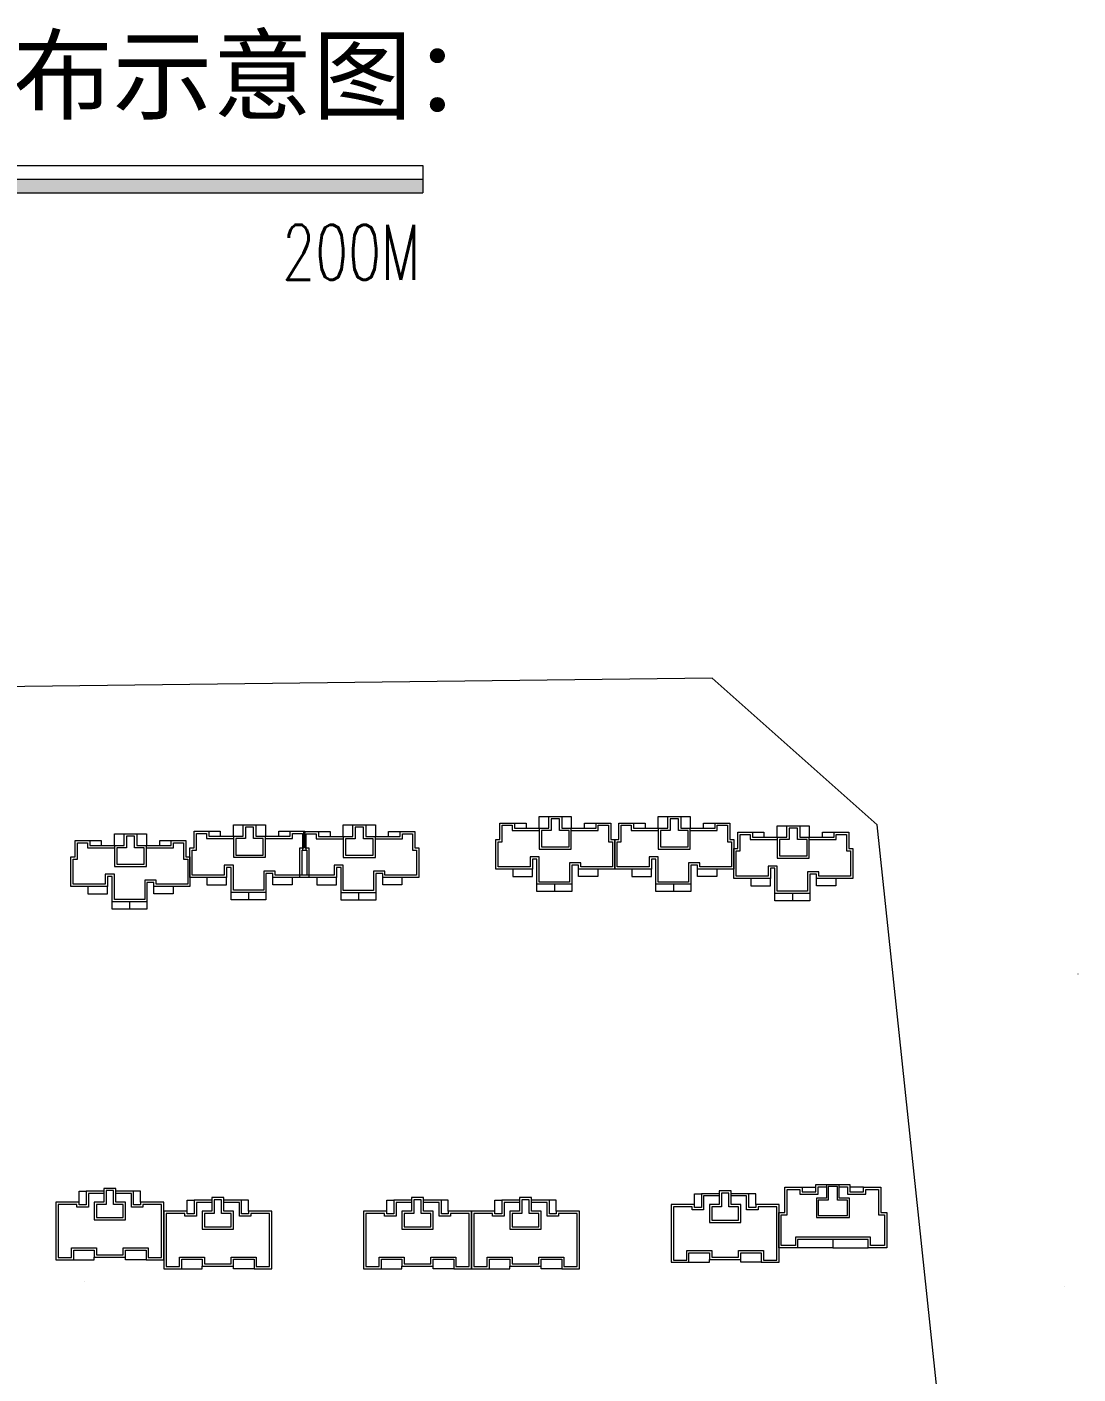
# Model space of a CAD drawing. Extents: x 121658 to 184658, y 9304 to 53801.
# Drawn here: x 127311 to 129608, y 18592 to 21536 of the extents above; entities that cross this region are included whole.
import ezdxf
from ezdxf.enums import TextEntityAlignment as Align

# ---------------------------------------------------------------- set-up
doc = ezdxf.new("R2010")
doc.units = 0
doc.header["$LTSCALE"] = 1000
doc.header["$MEASUREMENT"] = 0
for name, color, linetype, lineweight in [('140', 2, 'Continuous', 5), ('7-环境', 159, 'Continuous', 5), ('DingDianTu', 5, 'Continuous', 0), ('图框', 7, 'Continuous', 5)]:
    doc.layers.add(name, color=color, linetype=linetype, lineweight=lineweight)
doc.layers.add('PUB_TEXT', color=255, linetype='Continuous')
doc.styles.add('DIM_FONT', font='SIMPLEX.shx', dxfattribs={"width": 0.8})
doc.styles.add('GHHXMJ_DIM', font='SimSun.ttf')

# ---------------------------------------------------------------- blocks, each defined once
blk = doc.blocks.new('dafasfd')
at = {"layer": 'DingDianTu', "color": 7, "const_width": 100}
blk.add_lwpolyline([(36368038, 16363912), (36368954, 16361479), (36372042, 16362641), (36374261, 16356745), (36369114, 16354807), (36369537, 16353684), (36361113, 16350514), (36359352, 16355194), (36360288, 16355546), (36359830, 16356763), (36358894, 16356410), (36357556, 16359967)], close=True, dxfattribs=at)
for points in [[(36363546, 16362221), (36362876, 16363999), (36359039, 16362555), (36359708, 16360777)], [(36371734, 16355794), (36372686, 16353267), (36369878, 16352210), (36369350, 16353614)]]:
    blk.add_lwpolyline(points, dxfattribs=at)
at = {"layer": 'DingDianTu', "color": 7}
for points in [[(36369878, 16352210), (36361642, 16349110), (36361113, 16350514)], [(36368038, 16363912), (36371127, 16365074), (36372042, 16362641)]]:
    blk.add_lwpolyline(points, dxfattribs=at)
blk = doc.blocks.new('*E58')
at = {"layer": 'DingDianTu', "color": 252, "xscale": 0.001000002024510444, "yscale": 0.001000000163912773, "zscale": 0.001, "rotation": 339.3761177849276}
blk.add_blockref('dafasfd', (22613, -20413), dxfattribs=at)
blk = doc.blocks.new('*E51')
at = {"layer": 'DingDianTu', "color": 251, "xscale": 0.001000002024510444, "yscale": 0.001000000163912773, "zscale": 0.001, "rotation": 339.3761177849276}
blk.add_blockref('dafasfd', (22613, -20413), dxfattribs=at)
blk = doc.blocks.new('*E50')
at = {"layer": 'DingDianTu', "color": 7, "xscale": 0.001000002024510444, "yscale": 0.001000000163912773, "zscale": 0.001, "rotation": 339.3761177849276}
blk.add_blockref('dafasfd', (22613, -20413), dxfattribs=at)

msp = doc.modelspace()

# ---------------------------------------------------------------- hatches: boundary and pattern name
at = {"layer": '7-环境', "linetype": 'ByBlock'}
h = msp.add_hatch(dxfattribs=at)
h.set_pattern_fill('ANSI31', color=256, scale=1000, style=0)
h.set_pattern_definition([(45, (-78501, 92247.4), (-1122.532, 1122.532), [])])
h.paths.add_polyline_path([(126176.6, 21203.6), (126176.6, 21173.6), (126576.6, 21173.6), (126576.6, 21203.6)])
h.paths.add_polyline_path([(126976.6, 21203.6), (126976.6, 21233.6), (126576.6, 21233.6), (126576.6, 21203.6)])
h.paths.add_polyline_path([(126976.6, 21203.6), (126976.6, 21173.6), (128176.6, 21173.6), (128176.6, 21203.6)])
at = {"layer": '图框'}
h = msp.add_hatch(color=256, dxfattribs=at)
h.paths.add_polyline_path([(126576.6, 21173.6), (126576.6, 21203.6), (126176.6, 21203.6), (126176.6, 21173.6)])
h.paths.add_polyline_path([(126976.6, 21203.6), (126976.6, 21233.6), (126576.6, 21233.6), (126576.6, 21203.6)])
h.paths.add_polyline_path([(128176.6, 21173.6), (128176.6, 21203.6), (126976.6, 21203.6), (126976.6, 21173.6)])

# ---------------------------------------------------------------- linework, layer by layer
at = {"layer": '140', "color": 7}
for p, q in [((128809, 20112.7), (125014.8, 20066.9)), ((129169.4, 19792.4), (128809, 20112.7)), ((127762.7, 19767.5), (127762.7, 19792.5)), ((127762.7, 19792.5), (127783.7, 19792.5)), ((127783.7, 19767.5), (127783.7, 19792.5)), ((127783.7, 19792.5), (127811.7, 19792.5)), ((127806.7, 19787.5), (127788.7, 19787.5)), ((127788.7, 19787.5), (127788.7, 19762.5)), ((127806.7, 19762.5), (127806.7, 19787.5)), ((127811.7, 19792.5), (127811.7, 19767.5)), ((127811.7, 19792.5), (127832.7, 19792.5)), ((127832.7, 19792.5), (127832.7, 19767.5)), ((128002.7, 19767.2), (128002.7, 19792.2)), ((128002.7, 19792.2), (128023.7, 19792.2)), ((128023.7, 19767.2), (128023.7, 19792.2)), ((128023.7, 19792.2), (128051.7, 19792.2)), ((128046.7, 19787.2), (128028.7, 19787.2)), ((128028.7, 19787.2), (128028.7, 19762.2)), ((128046.7, 19762.2), (128046.7, 19787.2)), ((128051.7, 19792.2), (128051.7, 19767.2)), ((128051.7, 19792.2), (128072.7, 19792.2)), ((128072.7, 19792.2), (128072.7, 19767.2)), ((128344.9, 19796.5), (128376.9, 19796.5)), ((128344.9, 19760.5), (128344.9, 19796.5)), ((128349.9, 19755.5), (128349.9, 19791.5)), ((128349.9, 19791.5), (128371.9, 19791.5)), ((128371.9, 19791.5), (128371.9, 19780.5)), ((128376.9, 19796.5), (128376.9, 19785.5)), ((128376.9, 19796.5), (128401.9, 19796.5)), ((128376.9, 19785.5), (128451.9, 19785.5)), ((128401.9, 19796.5), (128401.9, 19785.5)), ((128430.9, 19785.5), (128430.9, 19810.5)), ((128430.9, 19810.5), (128451.9, 19810.5)), ((128430.9, 19785.5), (128430.9, 19739.5)), ((128451.9, 19785.5), (128451.9, 19810.5)), ((128451.9, 19810.5), (128479.9, 19810.5)), ((128474.9, 19805.5), (128456.9, 19805.5)), ((128456.9, 19805.5), (128456.9, 19780.5)), ((128474.9, 19780.5), (128474.9, 19805.5)), ((128479.9, 19810.5), (128479.9, 19785.5)), ((128479.9, 19810.5), (128500.9, 19810.5)), ((128479.9, 19785.5), (128554.9, 19785.5)), ((128500.9, 19810.5), (128500.9, 19785.5)), ((128500.9, 19739.5), (128500.9, 19785.5)), ((128529.9, 19785.5), (128529.9, 19796.5)), ((128529.9, 19796.5), (128554.9, 19796.5)), ((128554.9, 19785.5), (128554.9, 19796.5)), ((128554.9, 19796.5), (128586.9, 19796.5)), ((128559.9, 19780.5), (128559.9, 19791.5)), ((128559.9, 19791.5), (128581.9, 19791.5)), ((128581.9, 19791.5), (128581.9, 19755.5)), ((128586.9, 19796.5), (128586.9, 19760.5)), ((128604.9, 19796.5), (128636.9, 19796.5)), ((128604.9, 19760.5), (128604.9, 19796.5)), ((128609.9, 19755.5), (128609.9, 19791.5)), ((128609.9, 19791.5), (128631.9, 19791.5)), ((128631.9, 19791.5), (128631.9, 19780.5)), ((128636.9, 19796.5), (128636.9, 19785.5)), ((128636.9, 19796.5), (128661.9, 19796.5)), ((128636.9, 19785.5), (128711.9, 19785.5)), ((128661.9, 19796.5), (128661.9, 19785.5)), ((128690.9, 19785.5), (128690.9, 19810.5)), ((128690.9, 19810.5), (128711.9, 19810.5)), ((128690.9, 19785.5), (128690.9, 19739.5)), ((128711.9, 19785.5), (128711.9, 19810.5)), ((128711.9, 19810.5), (128739.9, 19810.5)), ((128734.9, 19805.5), (128716.9, 19805.5)), ((128716.9, 19805.5), (128716.9, 19780.5)), ((128734.9, 19780.5), (128734.9, 19805.5)), ((128739.9, 19810.5), (128739.9, 19785.5)), ((128739.9, 19810.5), (128760.9, 19810.5)), ((128739.9, 19785.5), (128814.9, 19785.5)), ((128760.9, 19810.5), (128760.9, 19785.5)), ((128760.9, 19739.5), (128760.9, 19785.5)), ((128789.9, 19785.5), (128789.9, 19796.5)), ((128789.9, 19796.5), (128814.9, 19796.5)), ((128814.9, 19785.5), (128814.9, 19796.5)), ((128814.9, 19796.5), (128846.9, 19796.5)), ((128819.9, 19780.5), (128819.9, 19791.5)), ((128819.9, 19791.5), (128841.9, 19791.5)), ((128841.9, 19791.5), (128841.9, 19755.5)), ((128846.9, 19796.5), (128846.9, 19760.5)), ((128950.9, 19765.5), (128950.9, 19790.5)), ((128950.9, 19790.5), (128971.9, 19790.5)), ((128971.9, 19765.5), (128971.9, 19790.5)), ((128971.9, 19790.5), (128999.9, 19790.5)), ((128994.9, 19785.5), (128976.9, 19785.5)), ((128976.9, 19785.5), (128976.9, 19760.5)), ((128994.9, 19760.5), (128994.9, 19785.5)), ((128999.9, 19790.5), (128999.9, 19765.5)), ((128999.9, 19790.5), (129020.9, 19790.5)), ((129020.9, 19790.5), (129020.9, 19765.5)), ((129577.9, 15938.1), (129169.4, 19792.4)), ((127416.7, 19758.5), (127448.7, 19758.5)), ((127416.7, 19722.5), (127416.7, 19758.5)), ((127421.7, 19717.5), (127421.7, 19753.5)), ((127421.7, 19753.5), (127443.7, 19753.5)), ((127443.7, 19753.5), (127443.7, 19742.5)), ((127448.7, 19758.5), (127448.7, 19747.5)), ((127448.7, 19758.5), (127473.7, 19758.5)), ((127473.7, 19758.5), (127473.7, 19747.5)), ((127502.7, 19747.5), (127502.7, 19772.5)), ((127502.7, 19772.5), (127523.7, 19772.5)), ((127523.7, 19747.5), (127523.7, 19772.5)), ((127523.7, 19772.5), (127551.7, 19772.5)), ((127546.7, 19767.5), (127528.7, 19767.5)), ((127528.7, 19767.5), (127528.7, 19742.5)), ((127546.7, 19742.5), (127546.7, 19767.5)), ((127551.7, 19772.5), (127551.7, 19747.5)), ((127551.7, 19772.5), (127572.7, 19772.5)), ((127572.7, 19772.5), (127572.7, 19747.5)), ((127601.7, 19747.5), (127601.7, 19758.5)), ((127601.7, 19758.5), (127626.7, 19758.5)), ((127626.7, 19747.5), (127626.7, 19758.5)), ((127626.7, 19758.5), (127658.7, 19758.5)), ((127631.7, 19742.5), (127631.7, 19753.5)), ((127631.7, 19753.5), (127653.7, 19753.5)), ((127653.7, 19753.5), (127653.7, 19717.5)), ((127658.7, 19758.5), (127658.7, 19722.5)), ((127676.7, 19778.5), (127708.7, 19778.5)), ((127676.7, 19742.5), (127676.7, 19778.5)), ((127681.7, 19737.5), (127681.7, 19773.5)), ((127681.7, 19773.5), (127703.7, 19773.5)), ((127703.7, 19773.5), (127703.7, 19762.5)), ((127703.7, 19762.5), (127762.7, 19762.5)), ((127708.7, 19778.5), (127708.7, 19767.5)), ((127708.7, 19778.5), (127733.7, 19778.5)), ((127708.7, 19767.5), (127783.7, 19767.5)), ((127733.7, 19778.5), (127733.7, 19767.5)), ((127762.7, 19767.5), (127762.7, 19721.5)), ((127767.7, 19762.5), (127767.7, 19726.5)), ((127788.7, 19762.5), (127767.7, 19762.5)), ((127827.7, 19762.5), (127806.7, 19762.5)), ((127811.7, 19767.5), (127886.7, 19767.5)), ((127827.7, 19726.5), (127827.7, 19762.5)), ((127832.7, 19721.5), (127832.7, 19767.5)), ((127832.7, 19762.5), (127891.7, 19762.5)), ((127861.7, 19767.5), (127861.7, 19778.5)), ((127861.7, 19778.5), (127886.7, 19778.5)), ((127886.7, 19767.5), (127886.7, 19778.5)), ((127886.7, 19778.5), (127918.7, 19778.5)), ((127891.7, 19762.5), (127891.7, 19773.5)), ((127891.7, 19773.5), (127913.7, 19773.5)), ((127913.7, 19773.5), (127913.7, 19737.5)), ((127916.7, 19778.2), (127948.7, 19778.2)), ((127916.7, 19742.2), (127916.7, 19778.2)), ((127918.7, 19778.5), (127918.7, 19742.5)), ((127921.7, 19737.2), (127921.7, 19773.2)), ((127921.7, 19773.2), (127943.7, 19773.2)), ((127943.7, 19773.2), (127943.7, 19762.2)), ((127943.7, 19762.2), (128002.7, 19762.2)), ((127948.7, 19778.2), (127948.7, 19767.2)), ((127948.7, 19778.2), (127973.7, 19778.2)), ((127948.7, 19767.2), (128023.7, 19767.2)), ((127973.7, 19778.2), (127973.7, 19767.2)), ((128002.7, 19767.2), (128002.7, 19721.2)), ((128007.7, 19762.2), (128007.7, 19726.2)), ((128028.7, 19762.2), (128007.7, 19762.2)), ((128067.7, 19762.2), (128046.7, 19762.2)), ((128051.7, 19767.2), (128126.7, 19767.2)), ((128067.7, 19726.2), (128067.7, 19762.2)), ((128072.7, 19721.2), (128072.7, 19767.2)), ((128072.7, 19762.2), (128131.7, 19762.2)), ((128101.7, 19767.2), (128101.7, 19778.2)), ((128101.7, 19778.2), (128126.7, 19778.2)), ((128126.7, 19767.2), (128126.7, 19778.2)), ((128126.7, 19778.2), (128158.7, 19778.2)), ((128131.7, 19762.2), (128131.7, 19773.2)), ((128131.7, 19773.2), (128153.7, 19773.2)), ((128153.7, 19773.2), (128153.7, 19737.2)), ((128158.7, 19778.2), (128158.7, 19742.2)), ((128335.9, 19695.5), (128335.9, 19760.5)), ((128335.9, 19760.5), (128344.9, 19760.5)), ((128340.9, 19700.5), (128340.9, 19755.5)), ((128340.9, 19755.5), (128349.9, 19755.5)), ((128371.9, 19780.5), (128430.9, 19780.5)), ((128435.9, 19780.5), (128435.9, 19744.5)), ((128456.9, 19780.5), (128435.9, 19780.5)), ((128495.9, 19780.5), (128474.9, 19780.5)), ((128495.9, 19744.5), (128495.9, 19780.5)), ((128500.9, 19780.5), (128559.9, 19780.5)), ((128581.9, 19755.5), (128590.9, 19755.5)), ((128586.9, 19760.5), (128595.9, 19760.5)), ((128590.9, 19755.5), (128590.9, 19700.5)), ((128595.9, 19695.5), (128595.9, 19760.5)), ((128595.9, 19760.5), (128604.9, 19760.5)), ((128595.9, 19760.5), (128595.9, 19695.5)), ((128600.9, 19700.5), (128600.9, 19755.5)), ((128600.9, 19755.5), (128609.9, 19755.5)), ((128631.9, 19780.5), (128690.9, 19780.5)), ((128695.9, 19780.5), (128695.9, 19744.5)), ((128716.9, 19780.5), (128695.9, 19780.5)), ((128755.9, 19780.5), (128734.9, 19780.5)), ((128755.9, 19744.5), (128755.9, 19780.5)), ((128760.9, 19780.5), (128819.9, 19780.5)), ((128841.9, 19755.5), (128850.9, 19755.5)), ((128846.9, 19760.5), (128855.9, 19760.5)), ((128850.9, 19755.5), (128850.9, 19700.5)), ((128855.9, 19760.5), (128855.9, 19695.5)), ((128864.9, 19776.5), (128896.9, 19776.5)), ((128864.9, 19740.5), (128864.9, 19776.5)), ((128869.9, 19735.5), (128869.9, 19771.5)), ((128869.9, 19771.5), (128891.9, 19771.5)), ((128891.9, 19771.5), (128891.9, 19760.5)), ((128891.9, 19760.5), (128950.9, 19760.5)), ((128896.9, 19776.5), (128896.9, 19765.5)), ((128896.9, 19776.5), (128921.9, 19776.5)), ((128896.9, 19765.5), (128971.9, 19765.5)), ((128921.9, 19776.5), (128921.9, 19765.5)), ((128950.9, 19765.5), (128950.9, 19719.5)), ((128955.9, 19760.5), (128955.9, 19724.5)), ((128976.9, 19760.5), (128955.9, 19760.5)), ((129015.9, 19760.5), (128994.9, 19760.5)), ((128999.9, 19765.5), (129074.9, 19765.5)), ((129015.9, 19724.5), (129015.9, 19760.5)), ((129020.9, 19719.5), (129020.9, 19765.5)), ((129020.9, 19760.5), (129079.9, 19760.5)), ((129049.9, 19765.5), (129049.9, 19776.5)), ((129049.9, 19776.5), (129074.9, 19776.5)), ((129074.9, 19765.5), (129074.9, 19776.5)), ((129074.9, 19776.5), (129106.9, 19776.5)), ((129079.9, 19760.5), (129079.9, 19771.5)), ((129079.9, 19771.5), (129101.9, 19771.5)), ((129101.9, 19771.5), (129101.9, 19735.5)), ((129106.9, 19776.5), (129106.9, 19740.5)), ((127443.7, 19742.5), (127502.7, 19742.5)), ((127448.7, 19747.5), (127523.7, 19747.5)), ((127502.7, 19747.5), (127502.7, 19701.5)), ((127507.7, 19742.5), (127507.7, 19706.5)), ((127528.7, 19742.5), (127507.7, 19742.5)), ((127567.7, 19742.5), (127546.7, 19742.5)), ((127551.7, 19747.5), (127626.7, 19747.5)), ((127567.7, 19706.5), (127567.7, 19742.5)), ((127572.7, 19701.5), (127572.7, 19747.5)), ((127572.7, 19742.5), (127631.7, 19742.5)), ((127667.7, 19677.5), (127667.7, 19742.5)), ((127667.7, 19742.5), (127676.7, 19742.5)), ((127672.7, 19682.5), (127672.7, 19737.5)), ((127672.7, 19737.5), (127681.7, 19737.5)), ((127767.7, 19726.5), (127827.7, 19726.5)), ((127907.7, 19677.2), (127907.7, 19742.2)), ((127907.7, 19742.2), (127916.7, 19742.2)), ((127912.7, 19682.2), (127912.7, 19737.2)), ((127912.7, 19737.2), (127921.7, 19737.2)), ((127913.7, 19737.5), (127922.7, 19737.5)), ((127918.7, 19742.5), (127927.7, 19742.5)), ((127922.7, 19737.5), (127922.7, 19682.5)), ((127927.7, 19742.5), (127927.7, 19677.5)), ((128007.7, 19726.2), (128067.7, 19726.2)), ((128153.7, 19737.2), (128162.7, 19737.2)), ((128158.7, 19742.2), (128167.7, 19742.2)), ((128162.7, 19737.2), (128162.7, 19682.2)), ((128167.7, 19742.2), (128167.7, 19677.2)), ((128430.9, 19739.5), (128500.9, 19739.5)), ((128435.9, 19744.5), (128495.9, 19744.5)), ((128690.9, 19739.5), (128760.9, 19739.5)), ((128695.9, 19744.5), (128755.9, 19744.5)), ((128855.9, 19675.5), (128855.9, 19740.5)), ((128855.9, 19740.5), (128864.9, 19740.5)), ((128860.9, 19680.5), (128860.9, 19735.5)), ((128860.9, 19735.5), (128869.9, 19735.5)), ((128955.9, 19724.5), (129015.9, 19724.5)), ((129101.9, 19735.5), (129110.9, 19735.5)), ((129106.9, 19740.5), (129115.9, 19740.5)), ((129110.9, 19735.5), (129110.9, 19680.5)), ((129115.9, 19740.5), (129115.9, 19675.5)), ((127407.7, 19657.5), (127407.7, 19722.5)), ((127407.7, 19722.5), (127416.7, 19722.5)), ((127412.7, 19662.5), (127412.7, 19717.5)), ((127412.7, 19717.5), (127421.7, 19717.5)), ((127502.7, 19701.5), (127572.7, 19701.5)), ((127507.7, 19706.5), (127567.7, 19706.5)), ((127653.7, 19717.5), (127662.7, 19717.5)), ((127658.7, 19722.5), (127667.7, 19722.5)), ((127662.7, 19717.5), (127662.7, 19662.5)), ((127667.7, 19722.5), (127667.7, 19657.5)), ((127762.7, 19704.5), (127742.7, 19704.5)), ((127742.7, 19704.5), (127742.7, 19682.5)), ((127757.7, 19699.5), (127747.7, 19699.5)), ((127747.7, 19699.5), (127747.7, 19677.5)), ((127757.7, 19644.5), (127757.7, 19699.5)), ((127762.7, 19721.5), (127832.7, 19721.5)), ((127762.7, 19649.5), (127762.7, 19704.5)), ((128002.7, 19704.2), (127982.7, 19704.2)), ((127982.7, 19704.2), (127982.7, 19682.2)), ((127997.7, 19699.2), (127987.7, 19699.2)), ((127987.7, 19699.2), (127987.7, 19677.2)), ((127997.7, 19644.2), (127997.7, 19699.2)), ((128002.7, 19721.2), (128072.7, 19721.2)), ((128002.7, 19649.2), (128002.7, 19704.2)), ((128415.9, 19695.5), (128335.9, 19695.5)), ((128410.9, 19700.5), (128340.9, 19700.5)), ((128372.9, 19695.5), (128372.9, 19679.5)), ((128430.9, 19722.5), (128410.9, 19722.5)), ((128410.9, 19722.5), (128410.9, 19700.5)), ((128425.9, 19717.5), (128415.9, 19717.5)), ((128415.9, 19717.5), (128415.9, 19695.5)), ((128415.9, 19679.5), (128415.9, 19695.5)), ((128425.9, 19662.5), (128425.9, 19717.5)), ((128430.9, 19667.5), (128430.9, 19722.5)), ((128521.9, 19709.5), (128496.9, 19709.5)), ((128496.9, 19709.5), (128496.9, 19667.5)), ((128516.9, 19704.5), (128501.9, 19704.5)), ((128501.9, 19704.5), (128501.9, 19662.5)), ((128516.9, 19695.5), (128516.9, 19704.5)), ((128595.9, 19695.5), (128516.9, 19695.5)), ((128516.9, 19679.5), (128516.9, 19695.5)), ((128521.9, 19700.5), (128521.9, 19709.5)), ((128590.9, 19700.5), (128521.9, 19700.5)), ((128558.9, 19695.5), (128558.9, 19679.5)), ((128675.9, 19695.5), (128595.9, 19695.5)), ((128670.9, 19700.5), (128600.9, 19700.5)), ((128632.9, 19695.5), (128632.9, 19679.5)), ((128690.9, 19722.5), (128670.9, 19722.5)), ((128670.9, 19722.5), (128670.9, 19700.5)), ((128685.9, 19717.5), (128675.9, 19717.5)), ((128675.9, 19717.5), (128675.9, 19695.5)), ((128675.9, 19679.5), (128675.9, 19695.5)), ((128685.9, 19662.5), (128685.9, 19717.5)), ((128690.9, 19667.5), (128690.9, 19722.5)), ((128781.9, 19709.5), (128756.9, 19709.5)), ((128756.9, 19709.5), (128756.9, 19667.5)), ((128776.9, 19704.5), (128761.9, 19704.5)), ((128761.9, 19704.5), (128761.9, 19662.5)), ((128776.9, 19695.5), (128776.9, 19704.5)), ((128855.9, 19695.5), (128776.9, 19695.5)), ((128776.9, 19679.5), (128776.9, 19695.5)), ((128781.9, 19700.5), (128781.9, 19709.5)), ((128850.9, 19700.5), (128781.9, 19700.5)), ((128818.9, 19695.5), (128818.9, 19679.5)), ((128950.9, 19702.5), (128930.9, 19702.5)), ((128930.9, 19702.5), (128930.9, 19680.5)), ((128945.9, 19697.5), (128935.9, 19697.5)), ((128935.9, 19697.5), (128935.9, 19675.5)), ((128945.9, 19642.5), (128945.9, 19697.5)), ((128950.9, 19719.5), (129020.9, 19719.5)), ((128950.9, 19647.5), (128950.9, 19702.5)), ((127502.7, 19684.5), (127482.7, 19684.5)), ((127482.7, 19684.5), (127482.7, 19662.5)), ((127497.7, 19679.5), (127487.7, 19679.5)), ((127487.7, 19679.5), (127487.7, 19657.5)), ((127497.7, 19624.5), (127497.7, 19679.5)), ((127502.7, 19629.5), (127502.7, 19684.5)), ((127593.7, 19671.5), (127568.7, 19671.5)), ((127568.7, 19671.5), (127568.7, 19629.5)), ((127588.7, 19666.5), (127573.7, 19666.5)), ((127573.7, 19666.5), (127573.7, 19624.5)), ((127588.7, 19657.5), (127588.7, 19666.5)), ((127593.7, 19662.5), (127593.7, 19671.5)), ((127747.7, 19677.5), (127667.7, 19677.5)), ((127742.7, 19682.5), (127672.7, 19682.5)), ((127704.7, 19677.5), (127704.7, 19661.5)), ((127747.7, 19661.5), (127747.7, 19677.5)), ((127853.7, 19691.5), (127828.7, 19691.5)), ((127828.7, 19691.5), (127828.7, 19649.5)), ((127848.7, 19686.5), (127833.7, 19686.5)), ((127833.7, 19686.5), (127833.7, 19644.5)), ((127848.7, 19677.5), (127848.7, 19686.5)), ((127927.7, 19677.5), (127848.7, 19677.5)), ((127848.7, 19661.5), (127848.7, 19677.5)), ((127853.7, 19682.5), (127853.7, 19691.5)), ((127922.7, 19682.5), (127853.7, 19682.5)), ((127890.7, 19677.5), (127890.7, 19661.5)), ((127987.7, 19677.2), (127907.7, 19677.2)), ((127982.7, 19682.2), (127912.7, 19682.2)), ((127944.7, 19677.2), (127944.7, 19661.2)), ((127987.7, 19661.2), (127987.7, 19677.2)), ((128093.7, 19691.2), (128068.7, 19691.2)), ((128068.7, 19691.2), (128068.7, 19649.2)), ((128088.7, 19686.2), (128073.7, 19686.2)), ((128073.7, 19686.2), (128073.7, 19644.2)), ((128088.7, 19677.2), (128088.7, 19686.2)), ((128167.7, 19677.2), (128088.7, 19677.2)), ((128088.7, 19661.2), (128088.7, 19677.2)), ((128093.7, 19682.2), (128093.7, 19691.2)), ((128162.7, 19682.2), (128093.7, 19682.2)), ((128130.7, 19677.2), (128130.7, 19661.2)), ((128372.9, 19679.5), (128415.9, 19679.5)), ((128496.9, 19667.5), (128430.9, 19667.5)), ((128558.9, 19679.5), (128516.9, 19679.5)), ((128632.9, 19679.5), (128675.9, 19679.5)), ((128756.9, 19667.5), (128690.9, 19667.5)), ((128818.9, 19679.5), (128776.9, 19679.5)), ((128935.9, 19675.5), (128855.9, 19675.5)), ((128930.9, 19680.5), (128860.9, 19680.5)), ((128892.9, 19675.5), (128892.9, 19659.5)), ((128935.9, 19659.5), (128935.9, 19675.5)), ((129041.9, 19689.5), (129016.9, 19689.5)), ((129016.9, 19689.5), (129016.9, 19647.5)), ((129036.9, 19684.5), (129021.9, 19684.5)), ((129021.9, 19684.5), (129021.9, 19642.5)), ((129036.9, 19675.5), (129036.9, 19684.5)), ((129115.9, 19675.5), (129036.9, 19675.5)), ((129036.9, 19659.5), (129036.9, 19675.5)), ((129041.9, 19680.5), (129041.9, 19689.5)), ((129110.9, 19680.5), (129041.9, 19680.5)), ((129078.9, 19675.5), (129078.9, 19659.5)), ((127487.7, 19657.5), (127407.7, 19657.5)), ((127482.7, 19662.5), (127412.7, 19662.5)), ((127444.7, 19657.5), (127444.7, 19641.5)), ((127444.7, 19641.5), (127487.7, 19641.5)), ((127487.7, 19641.5), (127487.7, 19657.5)), ((127667.7, 19657.5), (127588.7, 19657.5)), ((127588.7, 19641.5), (127588.7, 19657.5)), ((127630.7, 19641.5), (127588.7, 19641.5)), ((127662.7, 19662.5), (127593.7, 19662.5)), ((127630.7, 19657.5), (127630.7, 19641.5)), ((127704.7, 19661.5), (127747.7, 19661.5)), ((127833.7, 19644.5), (127757.7, 19644.5)), ((127757.7, 19628.5), (127757.7, 19644.5)), ((127828.7, 19649.5), (127762.7, 19649.5)), ((127795.7, 19644.5), (127795.7, 19628.5)), ((127833.7, 19644.5), (127833.7, 19628.5)), ((127890.7, 19661.5), (127848.7, 19661.5)), ((127944.7, 19661.2), (127987.7, 19661.2)), ((128073.7, 19644.2), (127997.7, 19644.2)), ((127997.7, 19628.2), (127997.7, 19644.2)), ((128068.7, 19649.2), (128002.7, 19649.2)), ((128035.7, 19644.2), (128035.7, 19628.2)), ((128073.7, 19644.2), (128073.7, 19628.1)), ((128130.7, 19661.2), (128088.7, 19661.2)), ((128501.9, 19662.5), (128425.9, 19662.5)), ((128425.9, 19646.5), (128425.9, 19662.5)), ((128501.9, 19646.5), (128425.9, 19646.5)), ((128463.9, 19662.5), (128463.9, 19646.5)), ((128501.9, 19662.5), (128501.9, 19646.5)), ((128761.9, 19662.5), (128685.9, 19662.5)), ((128685.9, 19646.5), (128685.9, 19662.5)), ((128761.9, 19646.5), (128685.9, 19646.5)), ((128723.9, 19662.5), (128723.9, 19646.5)), ((128761.9, 19662.5), (128761.9, 19646.5)), ((128892.9, 19659.5), (128935.9, 19659.5)), ((129021.9, 19642.5), (128945.9, 19642.5)), ((128945.9, 19626.5), (128945.9, 19642.5)), ((129016.9, 19647.5), (128950.9, 19647.5)), ((128983.9, 19642.5), (128983.9, 19626.5)), ((129021.9, 19642.5), (129021.9, 19626.5)), ((129078.9, 19659.5), (129036.9, 19659.5)), ((127573.7, 19624.5), (127497.7, 19624.5)), ((127497.7, 19608.5), (127497.7, 19624.5)), ((127573.7, 19608.5), (127497.7, 19608.5)), ((127568.7, 19629.5), (127502.7, 19629.5)), ((127535.7, 19624.5), (127535.7, 19608.5)), ((127573.7, 19624.5), (127573.7, 19608.5)), ((127833.7, 19628.5), (127757.7, 19628.5)), ((128073.7, 19628.1), (127997.7, 19628.2)), ((129021.9, 19626.5), (128945.9, 19626.5)), ((127425.6, 18968.1), (127425.6, 18992.1)), ((127425.6, 18992.1), (127440.6, 18992.1)), ((127479.6, 18992.1), (127440.6, 18992.1)), ((127440.6, 18992.1), (127440.6, 18962.1)), ((127505.6, 18998.1), (127479.6, 18998.1)), ((127479.6, 18998.1), (127479.6, 18992.1)), ((127479.6, 18992.1), (127479.6, 18968.1)), ((127500.6, 18993.1), (127484.6, 18993.1)), ((127484.6, 18993.1), (127484.6, 18992.1)), ((127484.6, 18992.1), (127484.6, 18963.1)), ((127500.6, 18963.1), (127500.6, 18993.1)), ((127505.6, 18992.1), (127505.6, 18998.1)), ((127505.6, 18968.1), (127505.6, 18998.1)), ((127544.6, 18992.1), (127505.6, 18992.1)), ((127544.6, 18962.1), (127544.6, 18992.1)), ((127559.6, 18992.1), (127544.6, 18992.1)), ((127559.6, 18968.1), (127559.6, 18992.1)), ((128850, 18992.5), (128824, 18992.5)), ((128824, 18992.5), (128824, 18986.5)), ((128850, 18986.5), (128850, 18992.5)), ((128850, 18962.5), (128850, 18992.5)), ((128967.4, 18945.5), (128967.4, 19000.5)), ((128967.4, 19000.5), (129005.4, 19000.5)), ((128972.4, 18940.5), (128972.4, 18995.5)), ((128972.4, 18995.5), (129000.4, 18995.5)), ((129000.4, 18995.5), (129000.4, 18985.5)), ((129003.4, 19000.5), (129005.4, 19000.5)), ((129005.4, 19000.5), (129005.4, 18990.5)), ((129005.4, 19000.5), (129035.4, 19000.5)), ((129005.4, 18990.5), (129035.4, 18990.5)), ((129035.4, 18990.5), (129035.4, 19006.5)), ((129035.4, 19006.5), (129109.4, 19006.5)), ((129040.4, 18985.5), (129040.4, 19001.5)), ((129040.4, 19001.5), (129058.4, 19001.5)), ((129058.4, 19006.5), (129058.4, 18976.5)), ((129062.4, 19002.5), (129062.4, 18972.5)), ((129082.4, 19002.5), (129062.4, 19002.5)), ((129082.4, 18972.5), (129082.4, 19002.5)), ((129086.4, 18976.5), (129086.4, 19006.5)), ((129086.4, 19001.5), (129104.4, 19001.5)), ((129104.4, 19001.5), (129104.4, 18985.5)), ((129109.4, 19006.5), (129109.4, 18990.5)), ((129139.4, 19000.5), (129109.4, 19000.5)), ((129109.4, 18990.5), (129139.4, 18990.5)), ((129139.4, 18990.5), (129139.4, 19000.5)), ((129139.4, 19000.5), (129177.4, 19000.5)), ((129144.4, 18985.5), (129144.4, 18995.5)), ((129144.4, 18995.5), (129172.4, 18995.5)), ((129172.4, 18995.5), (129172.4, 18940.5)), ((129177.4, 19000.5), (129177.4, 18945.5)), ((127407.6, 18968.1), (127374.6, 18968.1)), ((127374.6, 18968.1), (127374.6, 18842.1)), ((127407.6, 18963.1), (127379.6, 18963.1)), ((127379.6, 18963.1), (127379.6, 18847.1)), ((127425.6, 18968.1), (127407.6, 18968.1)), ((127420.6, 18963.1), (127407.6, 18963.1)), ((127420.6, 18957.1), (127420.6, 18963.1)), ((127425.6, 18962.1), (127425.6, 18968.1)), ((127440.6, 18962.1), (127425.6, 18962.1)), ((127479.6, 18987.1), (127445.6, 18987.1)), ((127445.6, 18987.1), (127445.6, 18957.1)), ((127479.6, 18968.1), (127458.6, 18968.1)), ((127458.6, 18968.1), (127458.6, 18929.1)), ((127484.6, 18963.1), (127463.6, 18963.1)), ((127463.6, 18963.1), (127463.6, 18934.1)), ((127521.6, 18963.1), (127500.6, 18963.1)), ((127539.6, 18987.1), (127505.6, 18987.1)), ((127526.6, 18968.1), (127505.6, 18968.1)), ((127521.6, 18934.1), (127521.6, 18963.1)), ((127526.6, 18929.1), (127526.6, 18968.1)), ((127539.6, 18957.1), (127539.6, 18987.1)), ((127559.6, 18962.1), (127544.6, 18962.1)), ((127577.6, 18968.1), (127559.6, 18968.1)), ((127559.6, 18968.1), (127559.6, 18962.1)), ((127577.6, 18963.1), (127564.6, 18963.1)), ((127564.6, 18963.1), (127564.6, 18957.1)), ((127610.6, 18968.1), (127577.6, 18968.1)), ((127605.6, 18963.1), (127577.6, 18963.1)), ((127605.6, 18847.1), (127605.6, 18963.1)), ((127610.6, 18842.1), (127610.6, 18968.1)), ((127661.6, 18948.1), (127661.6, 18972.1)), ((127661.6, 18972.1), (127676.6, 18972.1)), ((127715.6, 18972.1), (127676.6, 18972.1)), ((127676.6, 18972.1), (127676.6, 18942.1)), ((127715.6, 18967.1), (127681.6, 18967.1)), ((127681.6, 18967.1), (127681.6, 18937.1)), ((127741.6, 18978.1), (127715.6, 18978.1)), ((127715.6, 18978.1), (127715.6, 18972.1)), ((127715.6, 18972.1), (127715.6, 18948.1)), ((127736.6, 18973.1), (127720.6, 18973.1)), ((127720.6, 18973.1), (127720.6, 18972.1)), ((127720.6, 18972.1), (127720.6, 18943.1)), ((127736.6, 18943.1), (127736.6, 18973.1)), ((127741.6, 18972.1), (127741.6, 18978.1)), ((127741.6, 18948.1), (127741.6, 18978.1)), ((127780.6, 18972.1), (127741.6, 18972.1)), ((127775.6, 18967.1), (127741.6, 18967.1)), ((127775.6, 18937.1), (127775.6, 18967.1)), ((127780.6, 18942.1), (127780.6, 18972.1)), ((127795.6, 18972.1), (127780.6, 18972.1)), ((127795.6, 18948.1), (127795.6, 18972.1)), ((128097.9, 18948.1), (128097.9, 18972.1)), ((128097.9, 18972.1), (128112.9, 18972.1)), ((128151.9, 18972.1), (128112.9, 18972.1)), ((128112.9, 18972.1), (128112.9, 18942.1)), ((128151.9, 18967.1), (128117.9, 18967.1)), ((128117.9, 18967.1), (128117.9, 18937.1)), ((128177.9, 18978.1), (128151.9, 18978.1)), ((128151.9, 18978.1), (128151.9, 18972.1)), ((128151.9, 18972.1), (128151.9, 18948.1)), ((128172.9, 18973.1), (128156.9, 18973.1)), ((128156.9, 18973.1), (128156.9, 18972.1)), ((128156.9, 18972.1), (128156.9, 18943.1)), ((128172.9, 18943.1), (128172.9, 18973.1)), ((128177.9, 18972.1), (128177.9, 18978.1)), ((128177.9, 18948.1), (128177.9, 18978.1)), ((128216.9, 18972.1), (128177.9, 18972.1)), ((128211.9, 18967.1), (128177.9, 18967.1)), ((128211.9, 18937.1), (128211.9, 18967.1)), ((128216.9, 18942.1), (128216.9, 18972.1)), ((128231.9, 18972.1), (128216.9, 18972.1)), ((128231.9, 18948.1), (128231.9, 18972.1)), ((128333.9, 18948.1), (128333.9, 18972.1)), ((128333.9, 18972.1), (128348.9, 18972.1)), ((128387.9, 18972.1), (128348.9, 18972.1)), ((128348.9, 18972.1), (128348.9, 18942.1)), ((128387.9, 18967.1), (128353.9, 18967.1)), ((128353.9, 18967.1), (128353.9, 18937.1)), ((128413.9, 18978.1), (128387.9, 18978.1)), ((128387.9, 18978.1), (128387.9, 18972.1)), ((128387.9, 18972.1), (128387.9, 18948.1)), ((128408.9, 18973.1), (128392.9, 18973.1)), ((128392.9, 18973.1), (128392.9, 18972.1)), ((128392.9, 18972.1), (128392.9, 18943.1)), ((128408.9, 18943.1), (128408.9, 18973.1)), ((128413.9, 18972.1), (128413.9, 18978.1)), ((128413.9, 18948.1), (128413.9, 18978.1)), ((128452.9, 18972.1), (128413.9, 18972.1)), ((128447.9, 18967.1), (128413.9, 18967.1)), ((128447.9, 18937.1), (128447.9, 18967.1)), ((128452.9, 18942.1), (128452.9, 18972.1)), ((128467.9, 18972.1), (128452.9, 18972.1)), ((128467.9, 18948.1), (128467.9, 18972.1)), ((128752, 18962.5), (128719, 18962.5)), ((128719, 18962.5), (128719, 18836.5)), ((128770, 18962.5), (128752, 18962.5)), ((128770, 18962.5), (128770, 18986.5)), ((128770, 18986.5), (128785, 18986.5)), ((128770, 18956.5), (128770, 18962.5)), ((128824, 18986.5), (128785, 18986.5)), ((128785, 18986.5), (128785, 18956.5)), ((128824, 18981.5), (128790, 18981.5)), ((128790, 18981.5), (128790, 18951.5)), ((128824, 18962.5), (128803, 18962.5)), ((128803, 18962.5), (128803, 18923.5)), ((128824, 18986.5), (128824, 18962.5)), ((128845, 18987.5), (128829, 18987.5)), ((128829, 18987.5), (128829, 18986.5)), ((128829, 18986.5), (128829, 18957.5)), ((128845, 18957.5), (128845, 18987.5)), ((128889, 18986.5), (128850, 18986.5)), ((128884, 18981.5), (128850, 18981.5)), ((128871, 18962.5), (128850, 18962.5)), ((128871, 18923.5), (128871, 18962.5)), ((128884, 18951.5), (128884, 18981.5)), ((128889, 18956.5), (128889, 18986.5)), ((128904, 18986.5), (128889, 18986.5)), ((128904, 18962.5), (128904, 18986.5)), ((128922, 18962.5), (128904, 18962.5)), ((128904, 18962.5), (128904, 18956.5)), ((128955, 18962.5), (128922, 18962.5)), ((128955, 18836.5), (128955, 18962.5)), ((129000.4, 18985.5), (129040.4, 18985.5)), ((129058.4, 18976.5), (129036.4, 18976.5)), ((129036.4, 18976.5), (129036.4, 18934.5)), ((129062.4, 18972.5), (129040.4, 18972.5)), ((129040.4, 18972.5), (129040.4, 18938.5)), ((129104.4, 18972.5), (129082.4, 18972.5)), ((129108.4, 18976.5), (129086.4, 18976.5)), ((129104.4, 18985.5), (129144.4, 18985.5)), ((129104.4, 18938.5), (129104.4, 18972.5)), ((129108.4, 18934.5), (129108.4, 18976.5)), ((127445.6, 18957.1), (127420.6, 18957.1)), ((127458.6, 18929.1), (127526.6, 18929.1)), ((127463.6, 18934.1), (127521.6, 18934.1)), ((127564.6, 18957.1), (127539.6, 18957.1)), ((127643.6, 18948.1), (127610.6, 18948.1)), ((127610.6, 18948.1), (127610.6, 18822.1)), ((127643.6, 18943.1), (127615.6, 18943.1)), ((127615.6, 18943.1), (127615.6, 18827.1)), ((127661.6, 18948.1), (127643.6, 18948.1)), ((127656.6, 18943.1), (127643.6, 18943.1)), ((127656.6, 18937.1), (127656.6, 18943.1)), ((127681.6, 18937.1), (127656.6, 18937.1)), ((127661.6, 18942.1), (127661.6, 18948.1)), ((127676.6, 18942.1), (127661.6, 18942.1)), ((127715.6, 18948.1), (127694.6, 18948.1)), ((127694.6, 18948.1), (127694.6, 18909.1)), ((127720.6, 18943.1), (127699.6, 18943.1)), ((127699.6, 18943.1), (127699.6, 18914.1)), ((127757.6, 18943.1), (127736.6, 18943.1)), ((127762.6, 18948.1), (127741.6, 18948.1)), ((127757.6, 18914.1), (127757.6, 18943.1)), ((127762.6, 18909.1), (127762.6, 18948.1)), ((127800.6, 18937.1), (127775.6, 18937.1)), ((127795.6, 18942.1), (127780.6, 18942.1)), ((127813.6, 18948.1), (127795.6, 18948.1)), ((127795.6, 18948.1), (127795.6, 18942.1)), ((127813.6, 18943.1), (127800.6, 18943.1)), ((127800.6, 18943.1), (127800.6, 18937.1)), ((127846.6, 18948.1), (127813.6, 18948.1)), ((127841.6, 18943.1), (127813.6, 18943.1)), ((127841.6, 18827.1), (127841.6, 18943.1)), ((127846.6, 18822.1), (127846.6, 18948.1)), ((128079.9, 18948.1), (128046.9, 18948.1)), ((128046.9, 18948.1), (128046.9, 18822.1)), ((128079.9, 18943.1), (128051.9, 18943.1)), ((128051.9, 18943.1), (128051.9, 18827.1)), ((128097.9, 18948.1), (128079.9, 18948.1)), ((128092.9, 18943.1), (128079.9, 18943.1)), ((128092.9, 18937.1), (128092.9, 18943.1)), ((128117.9, 18937.1), (128092.9, 18937.1)), ((128097.9, 18942.1), (128097.9, 18948.1)), ((128112.9, 18942.1), (128097.9, 18942.1)), ((128151.9, 18948.1), (128130.9, 18948.1)), ((128130.9, 18948.1), (128130.9, 18909.1)), ((128156.9, 18943.1), (128135.9, 18943.1)), ((128135.9, 18943.1), (128135.9, 18914.1)), ((128193.9, 18943.1), (128172.9, 18943.1)), ((128198.9, 18948.1), (128177.9, 18948.1)), ((128193.9, 18914.1), (128193.9, 18943.1)), ((128198.9, 18909.1), (128198.9, 18948.1)), ((128236.9, 18937.1), (128211.9, 18937.1)), ((128231.9, 18942.1), (128216.9, 18942.1)), ((128249.9, 18948.1), (128231.9, 18948.1)), ((128231.9, 18948.1), (128231.9, 18942.1)), ((128249.9, 18943.1), (128236.9, 18943.1)), ((128236.9, 18943.1), (128236.9, 18937.1)), ((128282.9, 18948.1), (128249.9, 18948.1)), ((128277.9, 18943.1), (128249.9, 18943.1)), ((128277.9, 18827.1), (128277.9, 18943.1)), ((128315.9, 18948.1), (128282.9, 18948.1)), ((128282.9, 18948.1), (128282.9, 18822.1)), ((128282.9, 18822.1), (128282.9, 18948.1)), ((128315.9, 18943.1), (128287.9, 18943.1)), ((128287.9, 18943.1), (128287.9, 18827.1)), ((128333.9, 18948.1), (128315.9, 18948.1)), ((128328.9, 18943.1), (128315.9, 18943.1)), ((128328.9, 18937.1), (128328.9, 18943.1)), ((128353.9, 18937.1), (128328.9, 18937.1)), ((128333.9, 18942.1), (128333.9, 18948.1)), ((128348.9, 18942.1), (128333.9, 18942.1)), ((128387.9, 18948.1), (128366.9, 18948.1)), ((128366.9, 18948.1), (128366.9, 18909.1)), ((128392.9, 18943.1), (128371.9, 18943.1)), ((128371.9, 18943.1), (128371.9, 18914.1)), ((128429.9, 18943.1), (128408.9, 18943.1)), ((128434.9, 18948.1), (128413.9, 18948.1)), ((128429.9, 18914.1), (128429.9, 18943.1)), ((128434.9, 18909.1), (128434.9, 18948.1)), ((128472.9, 18937.1), (128447.9, 18937.1)), ((128467.9, 18942.1), (128452.9, 18942.1)), ((128485.9, 18948.1), (128467.9, 18948.1)), ((128467.9, 18948.1), (128467.9, 18942.1)), ((128485.9, 18943.1), (128472.9, 18943.1)), ((128472.9, 18943.1), (128472.9, 18937.1)), ((128518.9, 18948.1), (128485.9, 18948.1)), ((128513.9, 18943.1), (128485.9, 18943.1)), ((128513.9, 18827.1), (128513.9, 18943.1)), ((128518.9, 18822.1), (128518.9, 18948.1)), ((128752, 18957.5), (128724, 18957.5)), ((128724, 18957.5), (128724, 18841.5)), ((128765, 18957.5), (128752, 18957.5)), ((128765, 18951.5), (128765, 18957.5)), ((128790, 18951.5), (128765, 18951.5)), ((128785, 18956.5), (128770, 18956.5)), ((128829, 18957.5), (128808, 18957.5)), ((128808, 18957.5), (128808, 18928.5)), ((128866, 18957.5), (128845, 18957.5)), ((128866, 18928.5), (128866, 18957.5)), ((128909, 18951.5), (128884, 18951.5)), ((128904, 18956.5), (128889, 18956.5)), ((128922, 18957.5), (128909, 18957.5)), ((128909, 18957.5), (128909, 18951.5)), ((128950, 18957.5), (128922, 18957.5)), ((128950, 18841.5), (128950, 18957.5)), ((128954.4, 18868.5), (128954.4, 18945.5)), ((128954.4, 18945.5), (128967.4, 18945.5)), ((128959.4, 18873.5), (128959.4, 18940.5)), ((128959.4, 18940.5), (128972.4, 18940.5)), ((129036.4, 18935.5), (129036.4, 18934.5)), ((129036.4, 18934.5), (129108.4, 18934.5)), ((129040.4, 18938.5), (129104.4, 18938.5)), ((129107.4, 18934.5), (129108.4, 18934.5)), ((129172.4, 18940.5), (129185.4, 18940.5)), ((129177.4, 18945.5), (129190.4, 18945.5)), ((129185.4, 18940.5), (129185.4, 18873.5)), ((129190.4, 18945.5), (129190.4, 18868.5)), ((127694.6, 18909.1), (127762.6, 18909.1)), ((127699.6, 18914.1), (127757.6, 18914.1)), ((128130.9, 18909.1), (128198.9, 18909.1)), ((128135.9, 18914.1), (128193.9, 18914.1)), ((128366.9, 18909.1), (128434.9, 18909.1)), ((128371.9, 18914.1), (128429.9, 18914.1)), ((128803, 18923.5), (128871, 18923.5)), ((128808, 18928.5), (128866, 18928.5)), ((128990.4, 18873.5), (128959.4, 18873.5)), ((129072.4, 18891.5), (128990.4, 18891.5)), ((128990.4, 18891.5), (128990.4, 18873.5)), ((129072.4, 18886.5), (128995.4, 18886.5)), ((128995.4, 18886.5), (128995.4, 18868.5)), ((129154.4, 18891.5), (129072.4, 18891.5)), ((129149.4, 18886.5), (129072.4, 18886.5)), ((129072.4, 18886.5), (129072.4, 18868.5)), ((129149.4, 18868.5), (129149.4, 18886.5)), ((129154.4, 18873.5), (129154.4, 18891.5)), ((129185.4, 18873.5), (129154.4, 18873.5)), ((127374.6, 18842.1), (127413.6, 18842.1)), ((127379.6, 18847.1), (127408.6, 18847.1)), ((127408.6, 18847.1), (127408.6, 18868.1)), ((127408.6, 18868.1), (127463.6, 18868.1)), ((127413.6, 18842.1), (127413.6, 18863.1)), ((127413.6, 18863.1), (127458.6, 18863.1)), ((127413.6, 18842.1), (127458.6, 18842.1)), ((127458.6, 18863.1), (127458.6, 18848.1)), ((127458.6, 18848.1), (127492.6, 18848.1)), ((127458.6, 18842.1), (127458.6, 18848.1)), ((127463.6, 18868.1), (127463.6, 18853.1)), ((127463.6, 18853.1), (127492.6, 18853.1)), ((127492.6, 18853.1), (127521.6, 18853.1)), ((127492.6, 18848.1), (127526.6, 18848.1)), ((127521.6, 18853.1), (127521.6, 18868.1)), ((127521.6, 18868.1), (127576.6, 18868.1)), ((127526.6, 18848.1), (127526.6, 18863.1)), ((127526.6, 18863.1), (127571.6, 18863.1)), ((127526.6, 18842.1), (127526.6, 18848.1)), ((127571.6, 18842.1), (127526.6, 18842.1)), ((127571.6, 18863.1), (127571.6, 18842.1)), ((127571.6, 18842.1), (127610.6, 18842.1)), ((127576.6, 18868.1), (127576.6, 18847.1)), ((127576.6, 18847.1), (127605.6, 18847.1)), ((127644.6, 18827.1), (127644.6, 18848.1)), ((127644.6, 18848.1), (127699.6, 18848.1)), ((127649.6, 18822.1), (127649.6, 18843.1)), ((127649.6, 18843.1), (127694.6, 18843.1)), ((127694.6, 18843.1), (127694.6, 18828.1)), ((127699.6, 18848.1), (127699.6, 18833.1)), ((127757.6, 18833.1), (127757.6, 18848.1)), ((127757.6, 18848.1), (127812.6, 18848.1)), ((127762.6, 18828.1), (127762.6, 18843.1)), ((127762.6, 18843.1), (127807.6, 18843.1)), ((127807.6, 18843.1), (127807.6, 18822.1)), ((127812.6, 18848.1), (127812.6, 18827.1)), ((128080.9, 18827.1), (128080.9, 18848.1)), ((128080.9, 18848.1), (128135.9, 18848.1)), ((128085.9, 18822.1), (128085.9, 18843.1)), ((128085.9, 18843.1), (128130.9, 18843.1)), ((128130.9, 18843.1), (128130.9, 18828.1)), ((128135.9, 18848.1), (128135.9, 18833.1)), ((128193.9, 18833.1), (128193.9, 18848.1)), ((128193.9, 18848.1), (128248.9, 18848.1)), ((128198.9, 18828.1), (128198.9, 18843.1)), ((128198.9, 18843.1), (128243.9, 18843.1)), ((128243.9, 18843.1), (128243.9, 18822.1)), ((128248.9, 18848.1), (128248.9, 18827.1)), ((128316.9, 18827.1), (128316.9, 18848.1)), ((128316.9, 18848.1), (128371.9, 18848.1)), ((128321.9, 18822.1), (128321.9, 18843.1)), ((128321.9, 18843.1), (128366.9, 18843.1)), ((128366.9, 18843.1), (128366.9, 18828.1)), ((128371.9, 18848.1), (128371.9, 18833.1)), ((128429.9, 18833.1), (128429.9, 18848.1)), ((128429.9, 18848.1), (128484.9, 18848.1)), ((128434.9, 18828.1), (128434.9, 18843.1)), ((128434.9, 18843.1), (128479.9, 18843.1)), ((128479.9, 18843.1), (128479.9, 18822.1)), ((128484.9, 18848.1), (128484.9, 18827.1)), ((128724, 18841.5), (128753, 18841.5)), ((128753, 18841.5), (128753, 18862.5)), ((128753, 18862.5), (128808, 18862.5)), ((128758, 18836.5), (128758, 18857.5)), ((128758, 18857.5), (128803, 18857.5)), ((128803, 18857.5), (128803, 18842.5)), ((128803, 18842.5), (128837, 18842.5)), ((128803, 18836.5), (128803, 18842.5)), ((128808, 18862.5), (128808, 18847.5)), ((128808, 18847.5), (128837, 18847.5)), ((128837, 18847.5), (128866, 18847.5)), ((128837, 18842.5), (128871, 18842.5)), ((128866, 18847.5), (128866, 18862.5)), ((128866, 18862.5), (128921, 18862.5)), ((128871, 18842.5), (128871, 18857.5)), ((128871, 18857.5), (128916, 18857.5)), ((128871, 18836.5), (128871, 18842.5)), ((128916, 18857.5), (128916, 18836.5)), ((128921, 18862.5), (128921, 18841.5)), ((128921, 18841.5), (128950, 18841.5)), ((128995.4, 18868.5), (128954.4, 18868.5)), ((129072.4, 18868.5), (128995.4, 18868.5)), ((129072.4, 18868.5), (129149.4, 18868.5)), ((129190.4, 18868.5), (129149.4, 18868.5)), ((127610.6, 18822.1), (127649.6, 18822.1)), ((127615.6, 18827.1), (127644.6, 18827.1)), ((127649.6, 18822.1), (127694.6, 18822.1)), ((127694.6, 18828.1), (127728.6, 18828.1)), ((127694.6, 18822.1), (127694.6, 18828.1)), ((127699.6, 18833.1), (127728.6, 18833.1)), ((127728.6, 18833.1), (127757.6, 18833.1)), ((127728.6, 18828.1), (127762.6, 18828.1)), ((127762.6, 18822.1), (127762.6, 18828.1)), ((127807.6, 18822.1), (127762.6, 18822.1)), ((127807.6, 18822.1), (127846.6, 18822.1)), ((127812.6, 18827.1), (127841.6, 18827.1)), ((128046.9, 18822.1), (128085.9, 18822.1)), ((128051.9, 18827.1), (128080.9, 18827.1)), ((128085.9, 18822.1), (128130.9, 18822.1)), ((128130.9, 18828.1), (128164.9, 18828.1)), ((128130.9, 18822.1), (128130.9, 18828.1)), ((128135.9, 18833.1), (128164.9, 18833.1)), ((128164.9, 18833.1), (128193.9, 18833.1)), ((128164.9, 18828.1), (128198.9, 18828.1)), ((128198.9, 18822.1), (128198.9, 18828.1)), ((128243.9, 18822.1), (128198.9, 18822.1)), ((128243.9, 18822.1), (128282.9, 18822.1)), ((128248.9, 18827.1), (128277.9, 18827.1)), ((128282.9, 18822.1), (128321.9, 18822.1)), ((128287.9, 18827.1), (128316.9, 18827.1)), ((128321.9, 18822.1), (128366.9, 18822.1)), ((128366.9, 18828.1), (128400.9, 18828.1)), ((128366.9, 18822.1), (128366.9, 18828.1)), ((128371.9, 18833.1), (128400.9, 18833.1)), ((128400.9, 18833.1), (128429.9, 18833.1)), ((128400.9, 18828.1), (128434.9, 18828.1)), ((128434.9, 18822.1), (128434.9, 18828.1)), ((128479.9, 18822.1), (128434.9, 18822.1)), ((128479.9, 18822.1), (128518.9, 18822.1)), ((128484.9, 18827.1), (128513.9, 18827.1)), ((128719, 18836.5), (128758, 18836.5)), ((128758, 18836.5), (128803, 18836.5)), ((128916, 18836.5), (128871, 18836.5)), ((128916, 18836.5), (128955, 18836.5))]:
    msp.add_line(p, q, dxfattribs=at)
at = {"layer": '图框'}
for p, q in [((126176.6, 21233.6), (128176.6, 21233.6)), ((128176.6, 21233.6), (128176.6, 21173.6)), ((126176.6, 21203.6), (128176.6, 21203.6)), ((126176.6, 21173.6), (128176.6, 21173.6))]:
    msp.add_line(p, q, dxfattribs=at)

# ---------------------------------------------------------------- block references
at = {"layer": '140', "color": 7, "xscale": 0.01000000000931323, "yscale": 0.01000000000931323, "zscale": 0.01}
for name, p in [('*E50', (128983.9, 19645.5)), ('*E51', (126813.6, 18974.5)), ('*E58', (128955, 18962.5))]:
    msp.add_blockref(name, p, dxfattribs=at)

# ---------------------------------------------------------------- texts
at = {"layer": 'PUB_TEXT', "style": 'GHHXMJ_DIM'}
msp.add_text('高层户型分布示意图：', height=160, dxfattribs=at).set_placement((127280.7, 21430.9), align=Align.MIDDLE_CENTER)
at = {"layer": '图框', "style": 'DIM_FONT', "width": 0.7}
msp.add_text('200M', height=120, dxfattribs=at).set_placement((127869.1, 20983.7))

doc.saveas('drawing.dxf')
